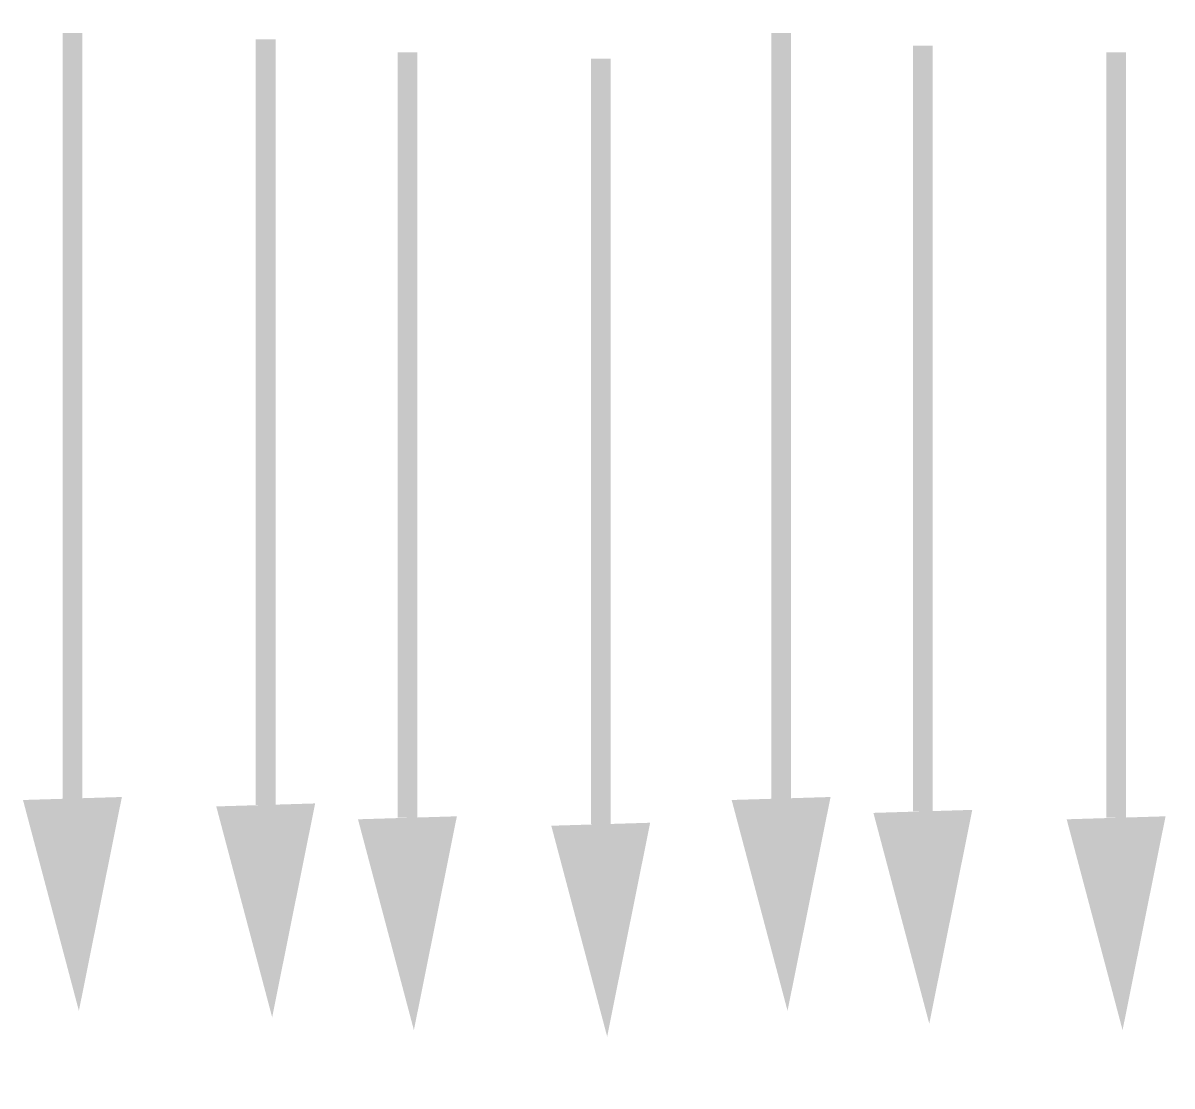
# Model space of a CAD drawing. Extents: x 0 to 5.81, y -0.41 to 4.97.
import ezdxf

# ---------------------------------------------------------------- set-up
doc = ezdxf.new("R2010")
doc.units = 0
doc.header["$MEASUREMENT"] = 0
doc.layers.get('0').update_dxf_attribs({"linetype": 'CONTINUOUS'})

msp = doc.modelspace()

# ---------------------------------------------------------------- linework, layer by layer
at = {"const_width": 0.1}
for points in [[(0.2495, 4.9163), (0.2495, 1.0462)], [(3.8316, 4.9163), (3.8316, 1.0462)], [(1.2264, 4.8837), (1.2264, 1.0137)], [(4.548, 4.8512), (4.548, 0.9811)], [(1.9428, 4.8187), (1.9428, 0.9486)], [(2.9198, 4.7862), (2.9198, 0.9161)], [(5.5249, 4.8187), (5.5249, 0.9486)]]:
    msp.add_lwpolyline(points, dxfattribs=at)
for points in [[(0.2495, 1.0462, 0.5, 0, 0), (0.2821, -0.027, 0, 0, 0)], [(3.8316, 1.0462, 0.5, 0, 0), (3.8641, -0.027, 0, 0, 0)], [(1.2264, 1.0137, 0.5, 0, 0), (1.259, -0.0596, 0, 0, 0)], [(4.548, 0.9811, 0.5, 0, 0), (4.5805, -0.0921, 0, 0, 0)], [(1.9428, 0.9486, 0.5, 0, 0), (1.9754, -0.1246, 0, 0, 0)], [(2.9198, 0.9161, 0.5, 0, 0), (2.9523, -0.1571, 0, 0, 0)], [(5.5249, 0.9486, 0.5, 0, 0), (5.5575, -0.1246, 0, 0, 0)]]:
    msp.add_lwpolyline(points, format="xyseb")

doc.saveas('drawing.dxf')
